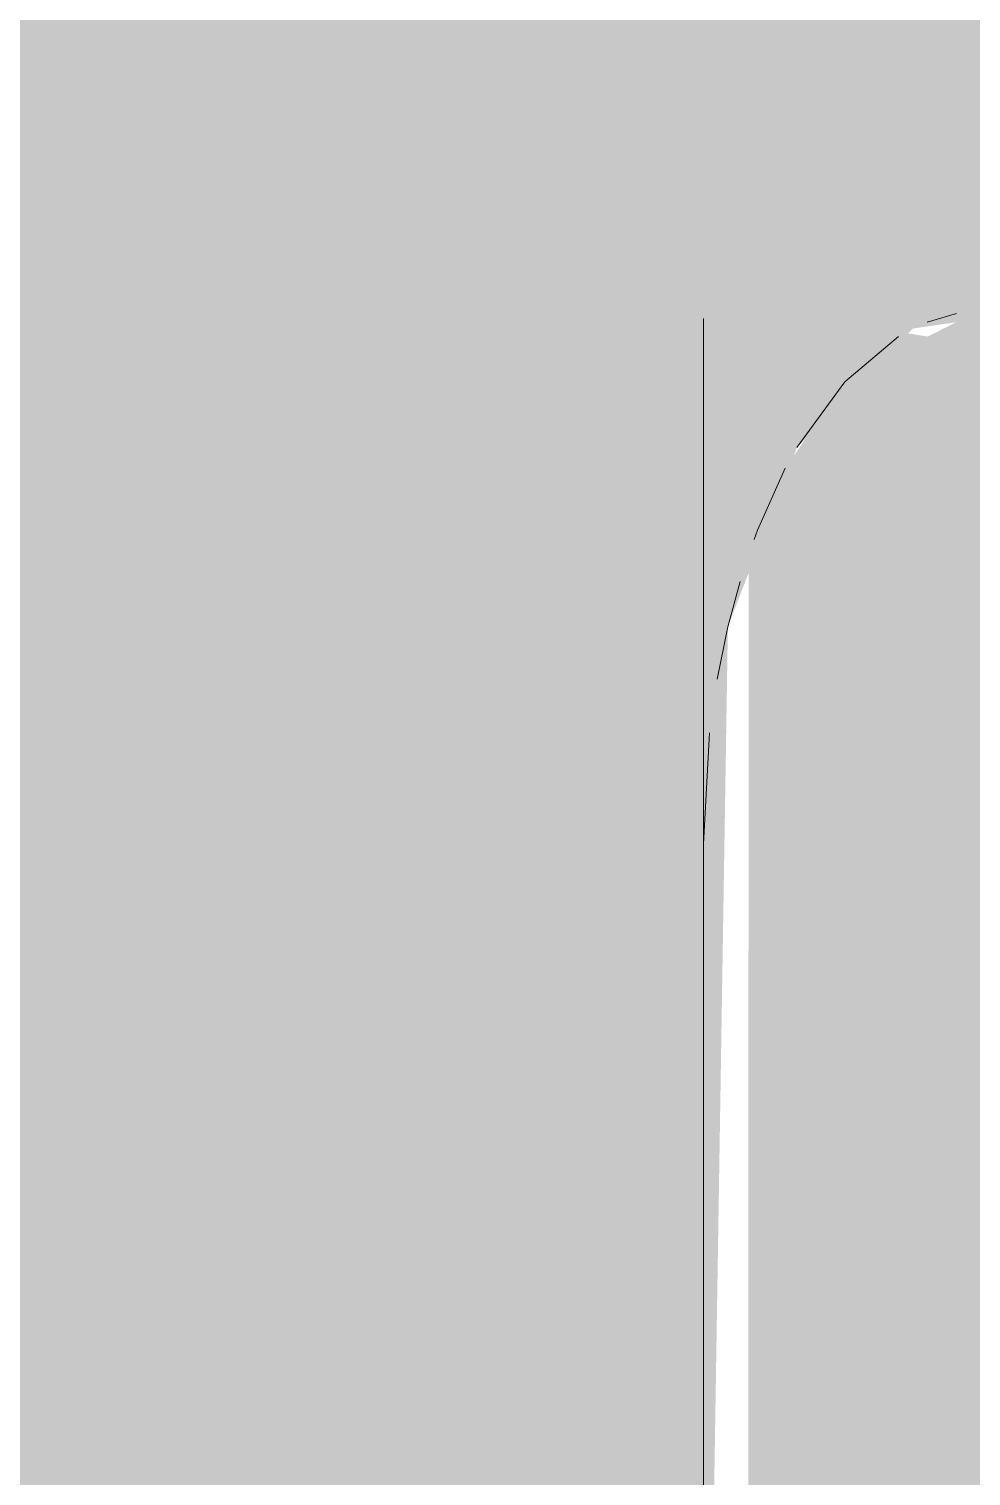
# Model space of a CAD drawing. Header units: inches. Extents: x 1750 to 8392, y -297 to 660.
# Drawn here: x 2219.679 to 2221.346, y 232.173 to 234.733 of the extents above; entities that cross this region are included whole.
import ezdxf

# ---------------------------------------------------------------- set-up
doc = ezdxf.new("R2010")
doc.units = ezdxf.units.IN
doc.header["$MEASUREMENT"] = 0
doc.layers.add('A-WALL-1', color=113, linetype='Continuous', lineweight=9)

# ---------------------------------------------------------------- blocks, each defined once
blk = doc.blocks.new('Walls 5 - Walls 1-2567125-BUILDING ELEVATION - EAST')
at = {"layer": 'A-WALL-1'}
blk.add_line((2220.8727, 234.2211), (2220.8727, 177.7494), dxfattribs=at)
blk = doc.blocks.new('Walls 7 - Walls 1-2567155-BUILDING ELEVATION - EAST')
at = {"layer": 'A-WALL-1'}
blk.add_hatch(color=256, dxfattribs=at).paths.add_polyline_path([(2220.8727, 230.9629), (2220.9159, 233.6755), (2221.0382, 233.9929), (2221.2433, 234.2031), (2221.425, 234.2301), (2221.6227, 234.1088), (2221.7825, 233.8292), (2221.8618, 233.4879), (2221.8727, 232.5225), (2221.8727, 230.9638), (2222.2104, 231.0082), (2223.0057, 231.3417), (2223.6673, 231.8494), (2224.1838, 232.5225), (2224.5085, 233.3063), (2224.6192, 234.1475), (2224.5085, 234.9887), (2224.1838, 235.7725), (2223.6673, 236.4456), (2222.9942, 236.9621), (2222.2104, 237.2868), (2221.2182, 237.3776), (2220.528, 237.2868), (2219.7442, 236.9621), (2219.0711, 236.4456), (2218.5546, 235.7725), (2218.2299, 234.9887), (2218.1192, 234.1475), (2218.2299, 233.3063), (2218.5546, 232.5225), (2219.0711, 231.8494), (2219.7442, 231.3329), (2220.6751, 230.9889), (2220.744, 230.9798)], flags=0)
h = blk.add_hatch(color=256, dxfattribs=at)
h.paths.add_polyline_path([(2220.8727, 136.25), (2220.8896, 136.25), (2220.8727, 138.1072)], flags=0)
h.paths.add_polyline_path([(2220.8898, 136.25), (2220.9393, 136.25), (2220.9159, 138.2019), (2220.8898, 138.2019), (2220.8898, 138.1072)], flags=0)
h.paths.add_polyline_path([(2220.9397, 136.25), (2221.8057, 136.25), (2221.8047, 138.2019), (2220.9397, 138.2019), (2220.9397, 138.1072)], flags=0)
h.paths.add_polyline_path([(2221.8557, 136.25), (2221.8295, 138.2019), (2221.8066, 138.2019), (2221.8295, 136.25), (2221.8552, 136.25)], flags=0)
h.paths.add_polyline_path([(2221.3703, 139.1484), (2221.8057, 139.1484), (2221.8038, 141.3543), (2220.9397, 141.3543), (2220.9434, 139.1484), (2221.2492, 139.1484)], flags=0)
h.paths.add_polyline_path([(2220.8727, 139.1484), (2220.8895, 139.1484), (2220.8727, 141.3543)], flags=0)
h.paths.add_polyline_path([(2220.8898, 139.1484), (2220.9386, 139.1484), (2220.9159, 141.3543), (2220.8898, 141.3543)], flags=0)
h.paths.add_polyline_path([(2221.8295, 139.1484), (2221.8557, 139.1484), (2221.8295, 141.3543), (2221.8074, 141.3543), (2221.8081, 139.1484)], flags=0)
h.paths.add_polyline_path([(2220.8727, 142.3008), (2220.9378, 142.3008), (2220.8948, 144.5027), (2220.8727, 144.5027), (2220.8727, 144.0898)], flags=0)
h.paths.add_polyline_path([(2220.9397, 142.3008), (2221.8057, 142.3008), (2221.8029, 144.5027), (2220.9397, 144.5027), (2220.9397, 144.0898)], flags=0)
h.paths.add_polyline_path([(2221.8727, 142.3008), (2221.8295, 144.5027), (2221.8081, 144.5027), (2221.8295, 142.3008), (2221.8718, 142.3008)], flags=0)
h.paths.add_polyline_path([(2221.8564, 145.4492), (2221.8727, 145.4492), (2221.8295, 147.6511), (2221.8089, 147.6511), (2221.8295, 145.4492), (2221.8557, 145.4492)], flags=0)
h.paths.add_polyline_path([(2220.8727, 145.4492), (2220.9371, 145.4492), (2220.8933, 147.6511), (2220.8727, 147.6511)], flags=0)
h.paths.add_polyline_path([(2221.2574, 145.4492), (2221.8057, 145.4492), (2221.8019, 147.6511), (2220.9397, 147.6511), (2220.9484, 145.4492), (2221.2517, 145.4492)], flags=0)
h.paths.add_polyline_path([(2221.3654, 148.5977), (2221.8057, 148.5977), (2221.8295, 148.5977), (2221.8727, 148.5977), (2221.8295, 150.7996), (2220.8727, 150.7996), (2220.9159, 148.5977), (2220.9363, 148.5977), (2220.9509, 148.5977), (2221.2615, 148.5977)], flags=0)
h.paths.add_polyline_path([(2220.8887, 151.7461), (2221.8727, 151.7461), (2221.8295, 153.9519), (2220.8727, 153.9519), (2220.8836, 151.7461)], flags=0)
h.paths.add_polyline_path([(2221.3621, 154.8984), (2221.8727, 154.8984), (2221.8295, 157.1004), (2220.8727, 157.1004), (2220.9159, 154.8984), (2221.2696, 154.8984)], flags=0)
h.paths.add_polyline_path([(2220.8768, 158.0469), (2221.8533, 158.0469), (2221.8119, 160.2488), (2220.8924, 160.2488), (2220.8753, 158.0469)], flags=0)
h.paths.add_polyline_path([(2221.8571, 158.0469), (2221.8727, 158.0469), (2221.856, 158.0469)], flags=0)
h.paths.add_polyline_path([(2221.3588, 161.1953), (2221.853, 161.1953), (2221.8127, 163.4011), (2220.8927, 163.4011), (2220.9333, 161.1953), (2221.2778, 161.1953)], flags=0)
h.paths.add_polyline_path([(2221.8573, 161.1953), (2221.8727, 161.1953), (2221.8561, 161.1953)], flags=0)
h.paths.add_polyline_path([(2221.8575, 164.3477), (2221.8727, 164.3477), (2221.8561, 164.3477)], flags=0)
h.paths.add_polyline_path([(2220.8727, 164.3477), (2220.8893, 164.3477), (2220.8727, 166.5496)], flags=0)
h.paths.add_polyline_path([(2221.2819, 164.3477), (2221.8019, 164.3477), (2221.7965, 166.5496), (2220.9438, 166.5496), (2220.9635, 164.3477), (2221.2664, 164.3477)], flags=0)
h.paths.add_polyline_path([(2220.8928, 164.3477), (2220.9373, 164.3477), (2220.8982, 166.5496), (2220.893, 166.5496)], flags=0)
h.paths.add_polyline_path([(2221.8129, 164.3477), (2221.8527, 164.3477), (2221.8134, 166.5496), (2221.8083, 166.5496), (2221.8081, 164.3477)], flags=0)
h.paths.add_polyline_path([(2220.8727, 167.4961), (2220.8893, 167.4961), (2220.8727, 168.0203)], flags=0)
h.paths.add_polyline_path([(2220.8931, 167.4961), (2220.937, 167.4961), (2220.8932, 168.0203)], flags=0)
h.paths.add_polyline_path([(2220.944, 167.4961), (2221.8015, 167.4961), (2221.7957, 169.5496), (2220.9442, 169.5496), (2220.944, 168.0203)], flags=0)
h.paths.add_polyline_path([(2220.8727, 170.4961), (2220.8892, 170.4961), (2220.8727, 174.003)], flags=0)
h.paths.add_polyline_path([(2220.8934, 170.4961), (2220.9368, 170.4961), (2220.8938, 174.003)], flags=0)
h.paths.add_polyline_path([(2220.9443, 170.4961), (2221.8011, 170.4961), (2221.7602, 177.1548), (2220.9452, 177.1548), (2220.9448, 174.003)], flags=0)
h.paths.add_polyline_path([(2220.8727, 177.75), (2220.8891, 177.75), (2220.8727, 179.9856)], flags=0)
h.paths.add_polyline_path([(2220.8941, 177.75), (2220.9362, 177.75), (2220.8944, 179.9856)], flags=0)
h.paths.add_polyline_path([(2220.9453, 177.75), (2221.8002, 177.75), (2221.7772, 233.8463), (2221.7422, 233.8292), (2221.7073, 233.9929), (2221.5125, 234.1891), (2221.4762, 234.2096), (2221.3935, 234.2301), (2221.3519, 234.2301), (2221.2693, 234.1891), (2221.2329, 234.195), (2221.1224, 234.1084), (2221.0281, 233.9718), (2221.0032, 233.9197), (2220.9525, 233.7949), (2220.9456, 179.9856)], flags=0)
for p, q in [((2221.3205, 234.2301), (2221.2687, 234.2146)), ((2220.8836, 233.4879), (2220.8727, 233.2917)), ((2220.8727, 233.2917), (2220.8727, 177.7494))]:
    blk.add_line(p, q, dxfattribs=at)
at = {"layer": 'A-WALL-1', "flags": 128}
for points in [[(2221.2182, 234.1891), (2221.1227, 234.1088), (2221.0382, 233.9929)], [(2221.0176, 233.956), (2220.9682, 233.8463), (2220.9622, 233.8303)], [(2220.9374, 233.7556), (2220.9159, 233.6755), (2220.8972, 233.5831)]]:
    blk.add_lwpolyline(points, dxfattribs=at)
at = {"layer": 'A-WALL-1'}
for start, end in [(0, 180), (180, 261.1464)]:
    blk.add_arc((2221.3692, 234.1475), 3.25, start, end, dxfattribs=at)

msp = doc.modelspace()

# ---------------------------------------------------------------- block references
at = {"layer": 'A-WALL-1'}
for name in ['Walls 7 - Walls 1-2567155-BUILDING ELEVATION - EAST', 'Walls 5 - Walls 1-2567125-BUILDING ELEVATION - EAST']:
    msp.add_blockref(name, (0, 0), dxfattribs=at)

doc.saveas('drawing.dxf')
